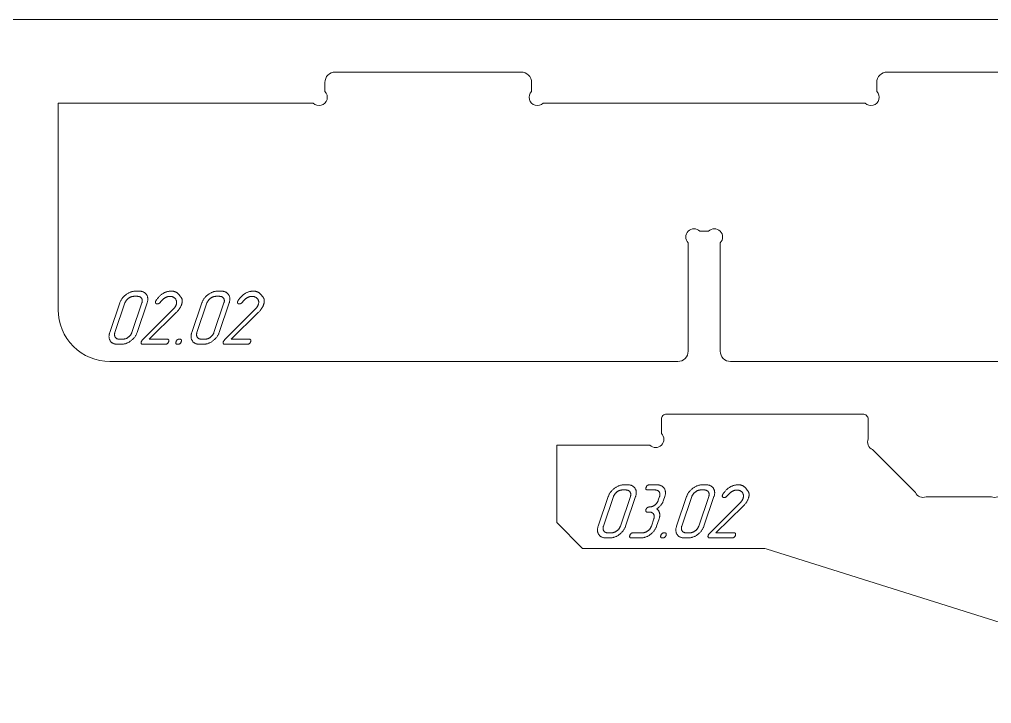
# Model space of a CAD drawing. Header units: millimetres. Extents: x 10 to 1464, y -737 to -10.
# Drawn here: x 384.6 to 572.7, y -736.9 to -604.6 of the extents above; entities that cross this region are included whole.
import ezdxf

# ---------------------------------------------------------------- set-up
doc = ezdxf.new("R2010")
doc.units = ezdxf.units.MM
doc.layers.add('Cut', color=7, linetype='Continuous', lineweight=0)
doc.layers.add('Mark', color=7, linetype='Continuous', lineweight=0)

msp = doc.modelspace()

# ---------------------------------------------------------------- linework, layer by layer
at = {"layer": 'Cut'}
for points in [[(757.535053, -604.573384), (20.177655, -604.573384, -0.4142135624)], [(632.057622, -670.750965), (522.157842, -670.750965, -0.4142135624), (520.157846, -668.750969), (520.157846, -647.796079, 1), (517.912782, -645.551015), (516.202922, -645.551015, 1), (513.957858, -647.796079), (513.957858, -668.750969, -0.4142135624), (511.957862, -670.750965), (402.058082, -670.750965, -0.4142135624), (392.058102, -660.750985), (392.058102, -620.751065), (441.412935, -620.751065, 1), (443.657999, -618.506001), (443.657999, -616.751073, -0.4142135624), (445.657995, -614.751077), (481.657923, -614.751077, -0.4142135624), (483.657919, -616.751073), (483.657919, -618.506001, 1), (485.902983, -620.751065), (548.212721, -620.751065, 1), (550.457785, -618.506001), (550.457785, -616.751073, -0.4142135624), (552.457781, -614.751077), (588.457709, -614.751077, -0.4142135624)], [(624.10155, -736.928592), (529.245451, -707.073418, 0.1536553488), (528.303301, -706.928652), (493.535568, -706.928652), (488.535578, -701.928662), (488.535578, -686.928692), (506.540474, -686.928692, 1), (508.785538, -684.683628), (508.785538, -681.928702, -0.4142135624), (509.785536, -680.928704), (547.78546, -680.928704, -0.4142135624), (548.785458, -681.928702), (548.785458, -685.713672, 0.4142135624), (549.644607, -687.787841), (557.926289, -696.069523, 0.4142135624), (560.000458, -696.928672), (572.636631, -696.928672, 0.4142135624), (574.7108, -696.069523)]]:
    msp.add_lwpolyline(points, format="xyb", dxfattribs=at)
at = {"layer": 'Mark'}
for points in [[(403.526328, -667.428758), (404.240613, -667.428758), (404.360118, -667.426152), (404.479154, -667.418333), (404.597721, -667.405301), (404.715818, -667.387056), (404.833445, -667.363598), (404.950603, -667.334927), (405.067291, -667.301044), (405.18351, -667.261948), (405.299259, -667.217639), (405.414539, -667.168117), (405.529349, -667.113382), (405.64369, -667.053435), (405.757561, -666.988274), (405.870962, -666.917901), (405.983894, -666.842315), (406.096357, -666.761516), (406.20634, -666.677002), (406.311834, -666.590269), (406.412839, -666.501317), (406.509355, -666.410146), (406.601381, -666.316757), (406.688919, -666.22115), (406.771967, -666.123323), (406.850527, -666.023278), (406.924597, -665.921015), (406.994178, -665.816533), (407.05927, -665.709832), (407.119873, -665.600913), (407.175986, -665.489775), (407.227611, -665.376418), (407.274746, -665.260843), (407.317392, -665.143049), (409.259353, -659.428774), (409.296672, -659.311246), (409.327995, -659.195911), (409.353321, -659.082768), (409.372651, -658.971817), (409.385984, -658.863059), (409.39332, -658.756494), (409.394659, -658.65212), (409.390002, -658.54994), (409.379348, -658.449951), (409.362698, -658.352156), (409.34005, -658.256552), (409.311407, -658.163141), (409.276766, -658.071923), (409.236129, -657.982897), (409.189495, -657.896064), (409.136864, -657.811423), (409.07924, -657.730489), (409.017627, -657.654776), (408.952024, -657.584285), (408.882432, -657.519016), (408.80885, -657.458968), (408.731279, -657.404142), (408.649718, -657.354537), (408.564167, -657.310154), (408.474627, -657.270993), (408.381098, -657.237053), (408.283579, -657.208334), (408.18207, -657.184837), (408.076572, -657.166562), (407.967085, -657.153508), (407.853608, -657.145675), (407.736142, -657.143065), (407.021857, -657.143065), (406.903799, -657.145681), (406.78612, -657.153531), (406.668819, -657.166615), (406.551898, -657.184931), (406.435355, -657.208481), (406.319191, -657.237264), (406.203406, -657.271281), (406.088, -657.310531), (405.972973, -657.355014), (405.858325, -657.404731), (405.744055, -657.45968), (405.630164, -657.519864), (405.516652, -657.58528), (405.403519, -657.65593), (405.290765, -657.731813), (405.17839, -657.812929), (405.068454, -657.897741), (404.963017, -657.98471), (404.86208, -658.073836), (404.765643, -658.165119), (404.673705, -658.258559), (404.586267, -658.354157), (404.503329, -658.451911), (404.42489, -658.551823), (404.35095, -658.653892), (404.281511, -658.758118), (404.21657, -658.864501), (404.15613, -658.973041), (404.100189, -659.083739), (404.048747, -659.196594), (404.001806, -659.311605), (403.959363, -659.428774), (402.017403, -665.143049), (401.98011, -665.260484), (401.948783, -665.375735), (401.923422, -665.488803), (401.904028, -665.599688), (401.890599, -665.70839), (401.883137, -665.814908), (401.881641, -665.919243), (401.886111, -666.021395), (401.896548, -666.121364), (401.91295, -666.219149), (401.935319, -666.31475), (401.963654, -666.408169), (401.997955, -666.499404), (402.038222, -666.588456), (402.084455, -666.675324), (402.136655, -666.76001), (402.193817, -666.840991), (402.254938, -666.916748), (402.320018, -666.98728), (402.389057, -667.052587), (402.462056, -667.11267), (402.539013, -667.167528), (402.619929, -667.217162), (402.704804, -667.261571), (402.793638, -667.300756), (402.886431, -667.334716), (402.983183, -667.363451), (403.083894, -667.386962), (403.188564, -667.405248), (403.297193, -667.418309), (403.409781, -667.426146)], [(403.866172, -666.42876), (404.580456, -666.42876), (404.646974, -666.427289), (404.713297, -666.422874), (404.779425, -666.415516), (404.845358, -666.405215), (404.911097, -666.39197), (404.97664, -666.375783), (405.041989, -666.356652), (405.107143, -666.334578), (405.172102, -666.309561), (405.236866, -666.281601), (405.301435, -666.250697), (405.365809, -666.21685), (405.429989, -666.18006), (405.493973, -666.140327), (405.557763, -666.097651), (405.621358, -666.052031), (405.683578, -666.004333), (405.743242, -665.955419), (405.800352, -665.90529), (405.854906, -665.853946), (405.906905, -665.801388), (405.956349, -665.747614), (406.003237, -665.692625), (406.047571, -665.636421), (406.089349, -665.579002), (406.128572, -665.520368), (406.16524, -665.460519), (406.199353, -665.399455), (406.23091, -665.337176), (406.259912, -665.273682), (406.28636, -665.208973), (406.310252, -665.143049), (408.252212, -659.428774), (408.273038, -659.363116), (408.290483, -659.298647), (408.304546, -659.235366), (408.315228, -659.173275), (408.322529, -659.112372), (408.326448, -659.052658), (408.326986, -658.994133), (408.324143, -658.936797), (408.317918, -658.88065), (408.308312, -658.825692), (408.295324, -658.771922), (408.278956, -658.719342), (408.259206, -658.66795), (408.236074, -658.617747), (408.209561, -658.568733), (408.179667, -658.520908), (408.146997, -658.475153), (408.112154, -658.43235), (408.075139, -658.3925), (408.035953, -658.355601), (407.994594, -658.321654), (407.951063, -658.290658), (407.905361, -658.262615), (407.857486, -658.237524), (407.80744, -658.215385), (407.755221, -658.196197), (407.700831, -658.179962), (407.644268, -658.166678), (407.585534, -658.156346), (407.524627, -658.148966), (407.461549, -658.144539), (407.396298, -658.143063), (406.682014, -658.143063), (406.61701, -658.144543), (406.552104, -658.148986), (406.487295, -658.156389), (406.422584, -658.166755), (406.35797, -658.180082), (406.293455, -658.19637), (406.229037, -658.21562), (406.164716, -658.237831), (406.100493, -658.263004), (406.036368, -658.291138), (405.972341, -658.322234), (405.908411, -658.356291), (405.844579, -658.39331), (405.780844, -658.43329), (405.717207, -658.476232), (405.653668, -658.522136), (405.591462, -658.5701), (405.531823, -658.619224), (405.474752, -658.669509), (405.420249, -658.720953), (405.368314, -658.773558), (405.318947, -658.827322), (405.272147, -658.882247), (405.227915, -658.938332), (405.186252, -658.995577), (405.147156, -659.053982), (405.110628, -659.113547), (405.076667, -659.174273), (405.045275, -659.236158), (405.01645, -659.299203), (404.990193, -659.363409), (404.966504, -659.428774), (403.024544, -665.143049), (403.003719, -665.20868), (402.98625, -665.273126), (402.972136, -665.336385), (402.961378, -665.398458), (402.953975, -665.459344), (402.949928, -665.519045), (402.949237, -665.577559), (402.951902, -665.634887), (402.957922, -665.691028), (402.967297, -665.745983), (402.980029, -665.799752), (402.996115, -665.852335), (403.015558, -665.903732), (403.038356, -665.953942), (403.06451, -666.002966), (403.094019, -666.050804), (403.126273, -666.096572), (403.160661, -666.139387), (403.197184, -666.17925), (403.23584, -666.21616), (403.27663, -666.250117), (403.319555, -666.281121), (403.364613, -666.309172), (403.411806, -666.334271), (403.461132, -666.356417), (403.512593, -666.37561), (403.566188, -666.391851), (403.621916, -666.405138), (403.679779, -666.415473), (403.739776, -666.422855), (403.801907, -666.427284)], [(408.365716, -666.590925), (408.32479, -666.634272), (408.287724, -666.676535), (408.254519, -666.717712), (408.225175, -666.757806), (408.199692, -666.796814), (408.17807, -666.834738), (408.160309, -666.871577), (408.146409, -666.907331), (408.126872, -666.970472), (408.112571, -667.02954), (408.103504, -667.084535), (408.099673, -667.135455), (408.101077, -667.182302), (408.107716, -667.225076), (408.11959, -667.263775), (408.136699, -667.298401), (408.159043, -667.328954), (408.186622, -667.355433), (408.219436, -667.377838), (408.257485, -667.396169), (408.30077, -667.410427), (408.349289, -667.420611), (408.403043, -667.426722), (408.462033, -667.428758), (412.733453, -667.428758), (412.795529, -667.426805), (412.85497, -667.420946), (412.911778, -667.41118), (412.965951, -667.397508), (413.01749, -667.37993), (413.066396, -667.358446), (413.112667, -667.333055), (413.156304, -667.303759), (413.197307, -667.270556), (413.235675, -667.233446), (413.27141, -667.192431), (413.304511, -667.147509), (413.334977, -667.098681), (413.36281, -667.045947), (413.388008, -666.989306), (413.410572, -666.928759), (413.429161, -666.868213), (413.44246, -666.811572), (413.450471, -666.758838), (413.453192, -666.71001), (413.450624, -666.665088), (413.442767, -666.624072), (413.429621, -666.586963), (413.411186, -666.55376), (413.387461, -666.524463), (413.358448, -666.499073), (413.324145, -666.477588), (413.284554, -666.46001), (413.239673, -666.446338), (413.189503, -666.436573), (413.134044, -666.430713), (413.073296, -666.42876), (409.623303, -666.42876), (414.89952, -661.273414), (414.992913, -661.178314), (415.082411, -661.083082), (415.168014, -660.987717), (415.249722, -660.89222), (415.327535, -660.79659), (415.401453, -660.700828), (415.471476, -660.604933), (415.537605, -660.508906), (415.599838, -660.412746), (415.658177, -660.316454), (415.71262, -660.220029), (415.763169, -660.123472), (415.809823, -660.026782), (415.852582, -659.929959), (415.891446, -659.833004), (415.926415, -659.735917), (415.948276, -659.669172), (415.968129, -659.603492), (415.985973, -659.538879), (416.001809, -659.475332), (416.015636, -659.412851), (416.027455, -659.351435), (416.037265, -659.291086), (416.045067, -659.231802), (416.05086, -659.173585), (416.054645, -659.116433), (416.056421, -659.060347), (416.056189, -659.005327), (416.053949, -658.951373), (416.0497, -658.898485), (416.043442, -658.846663), (416.035176, -658.795907), (416.024901, -658.746217), (416.012618, -658.697593), (415.998327, -658.650035), (415.982027, -658.603542), (415.963718, -658.558116), (415.943401, -658.513755), (415.921075, -658.470461), (415.896741, -658.428232), (415.870399, -658.38707), (415.842048, -658.346973), (415.811689, -658.307942), (415.779321, -658.269977), (415.744944, -658.233078), (415.708559, -658.197245), (415.670166, -658.162478), (415.629764, -658.128777), (415.588913, -658.060194), (415.546779, -657.994065), (415.503363, -657.930391), (415.458664, -657.869171), (415.412682, -657.810405), (415.365418, -657.754093), (415.316872, -657.700236), (415.267042, -657.648832), (415.215931, -657.599883), (415.163536, -657.553389), (415.109859, -657.509348), (415.0549, -657.467762), (414.998657, -657.42863), (414.941133, -657.391953), (414.882325, -657.35773), (414.822235, -657.325961), (414.760863, -657.296646), (414.698208, -657.269785), (414.63427, -657.245379), (414.56905, -657.223427), (414.502547, -657.203929), (414.434761, -657.186886), (414.365693, -657.172296), (414.295343, -657.160161), (414.22371, -657.150481), (414.150794, -657.143254), (414.076596, -657.138482), (414.001115, -657.136164), (413.982044, -657.135968), (413.972479, -657.135928), (413.967688, -657.135922), (413.960425, -657.135929), (413.900019, -657.136592), (413.780147, -657.141174), (413.661528, -657.150097), (413.544162, -657.163361), (413.428049, -657.180967), (413.31319, -657.202913), (413.199583, -657.2292), (413.087229, -657.259829), (412.976129, -657.294798), (412.866281, -657.334109), (412.757687, -657.37776), (412.650346, -657.425753), (412.544257, -657.478086), (412.439422, -657.534761), (412.33584, -657.595776), (412.233511, -657.661133), (412.132435, -657.730831), (412.032612, -657.804869), (411.934042, -657.883249), (411.836725, -657.96597), (411.740662, -658.053032), (411.645851, -658.144435), (411.552293, -658.240178), (411.459989, -658.340263), (411.368937, -658.444689), (411.279139, -658.553456), (411.190593, -658.666564), (411.103301, -658.784013), (411.060125, -658.844366), (411.038654, -658.874949), (411.027948, -658.890342), (411.026656, -658.892211), (411.026469, -658.892489), (411.026095, -658.893044), (411.020191, -658.901878), (411.00879, -658.919268), (410.987621, -658.952931), (410.968627, -658.985107), (410.95181, -659.015796), (410.937169, -659.044996), (410.924705, -659.07271), (410.914416, -659.098935), (410.912184, -659.105259), (410.911647, -659.106826), (410.910981, -659.108789), (410.90953, -659.113105), (410.903992, -659.130178), (410.894179, -659.163411), (410.886052, -659.195425), (410.87961, -659.226221), (410.874854, -659.255799), (410.871783, -659.284158), (410.870397, -659.311299), (410.870696, -659.337222), (410.872681, -659.361927), (410.876352, -659.385413), (410.881708, -659.407681), (410.888749, -659.42873), (410.897475, -659.448561), (410.907887, -659.467174), (410.919984, -659.484569), (410.933767, -659.500745), (410.949235, -659.515704), (410.966388, -659.529443), (410.985227, -659.541965), (411.005751, -659.553268), (411.027961, -659.563353), (411.051855, -659.572219), (411.077436, -659.579867), (411.104701, -659.586297), (411.133652, -659.591509), (411.164289, -659.595502), (411.19661, -659.598277), (411.230618, -659.599834), (411.248253, -659.600156), (411.257229, -659.600202), (411.263235, -659.600183), (411.307846, -659.598239), (411.351723, -659.593115), (411.394866, -659.584811), (411.437276, -659.573326), (411.478952, -659.558661), (411.519894, -659.540816), (411.560101, -659.51979), (411.599576, -659.495584), (411.638316, -659.468197), (411.676322, -659.43763), (411.713595, -659.403882), (411.750134, -659.366954), (411.785939, -659.326846), (411.82101, -659.283558), (411.823177, -659.280746), (411.82426, -659.279336), (411.826557, -659.276349), (411.841834, -659.256621), (411.872436, -659.217689), (411.93383, -659.141916), (411.99548, -659.068932), (412.057386, -658.998738), (412.119547, -658.931332), (412.181963, -658.866716), (412.244635, -658.804889), (412.307563, -658.745852), (412.370746, -658.689603), (412.434184, -658.636144), (412.497878, -658.585473), (412.561827, -658.537592), (412.626032, -658.492501), (412.690492, -658.450198), (412.755208, -658.410684), (412.820179, -658.37396), (412.885406, -658.340025), (412.950888, -658.308879), (413.016625, -658.280522), (413.082618, -658.254955), (413.148867, -658.232177), (413.215371, -658.212187), (413.28213, -658.194987), (413.349145, -658.180577), (413.416415, -658.168955), (413.483941, -658.160123), (413.551723, -658.154079), (413.619759, -658.150825), (413.653874, -658.150244), (413.662412, -658.150208), (413.669245, -658.15021), (413.681172, -658.15027), (413.728416, -658.151231), (413.820685, -658.156612), (413.909995, -658.166606), (413.996344, -658.181214), (414.079734, -658.200434), (414.160165, -658.224266), (414.237635, -658.252712), (414.312146, -658.28577), (414.383698, -658.323441), (414.45229, -658.365725), (414.517922, -658.412621), (414.580594, -658.464131), (414.640307, -658.520253), (414.69706, -658.580988), (414.750972, -658.646826), (414.799834, -658.715865), (414.842633, -658.786715), (414.879371, -658.859374), (414.910047, -658.933843), (414.934661, -659.010122), (414.953214, -659.08821), (414.965705, -659.168109), (414.972134, -659.249817), (414.972502, -659.333335), (414.966808, -659.418663), (414.955052, -659.5058), (414.937234, -659.594748), (414.913355, -659.685505), (414.899142, -659.731562), (414.891468, -659.754761), (414.885449, -659.772246), (414.860361, -659.839322), (414.832092, -659.906439), (414.800639, -659.973595), (414.766004, -660.04079), (414.728186, -660.108026), (414.687186, -660.175301), (414.643003, -660.242616), (414.595638, -660.309971), (414.54509, -660.377365), (414.491359, -660.444799), (414.434446, -660.512273), (414.37435, -660.579786), (414.311072, -660.64734), (414.244611, -660.714933)], [(423.614681, -657.143065), (422.900397, -657.143065), (422.782339, -657.145681), (422.66466, -657.153531), (422.547359, -657.166615), (422.430438, -657.184931), (422.313895, -657.208481), (422.197731, -657.237264), (422.081946, -657.271281), (421.96654, -657.310531), (421.851513, -657.355014), (421.736864, -657.404731), (421.622595, -657.45968), (421.508704, -657.519864), (421.395192, -657.58528), (421.282059, -657.65593), (421.169305, -657.731813), (421.05693, -657.812929), (420.946994, -657.897741), (420.841557, -657.98471), (420.74062, -658.073836), (420.644183, -658.165119), (420.552245, -658.258559), (420.464807, -658.354157), (420.381868, -658.451911), (420.303429, -658.551823), (420.22949, -658.653892), (420.16005, -658.758118), (420.09511, -658.864501), (420.03467, -658.973041), (419.978728, -659.083739), (419.927287, -659.196594), (419.880345, -659.311605), (419.837903, -659.428774), (417.895943, -665.143049), (417.85865, -665.260484), (417.827323, -665.375735), (417.801962, -665.488803), (417.782567, -665.599688), (417.769139, -665.70839), (417.761677, -665.814908), (417.760181, -665.919243), (417.764651, -666.021395), (417.775087, -666.121364), (417.79149, -666.219149), (417.813859, -666.31475), (417.842193, -666.408169), (417.876494, -666.499404), (417.916762, -666.588456), (417.962995, -666.675324), (418.015195, -666.76001), (418.072357, -666.840991), (418.133478, -666.916748), (418.198558, -666.98728), (418.267597, -667.052587), (418.340595, -667.11267), (418.417552, -667.167528), (418.498468, -667.217162), (418.583344, -667.261571), (418.672178, -667.300756), (418.764971, -667.334716), (418.861723, -667.363451), (418.962434, -667.386962), (419.067104, -667.405248), (419.175733, -667.418309), (419.288321, -667.426146), (419.404868, -667.428758), (420.119152, -667.428758), (420.238658, -667.426152), (420.357694, -667.418333), (420.47626, -667.405301), (420.594357, -667.387056), (420.711985, -667.363598), (420.829142, -667.334927), (420.945831, -667.301044), (421.06205, -667.261948), (421.177799, -667.217639), (421.293079, -667.168117), (421.407889, -667.113382), (421.522229, -667.053435), (421.6361, -666.988274), (421.749502, -666.917901), (421.862434, -666.842315), (421.974897, -666.761516), (422.08488, -666.677002), (422.190374, -666.590269), (422.291379, -666.501317), (422.387894, -666.410146), (422.479921, -666.316757), (422.567459, -666.22115), (422.650507, -666.123323), (422.729066, -666.023278), (422.803136, -665.921015), (422.872718, -665.816533), (422.937809, -665.709832), (422.998412, -665.600913), (423.054526, -665.489775), (423.10615, -665.376418), (423.153286, -665.260843), (423.195932, -665.143049), (425.137892, -659.428774), (425.175212, -659.311246), (425.206535, -659.195911), (425.231861, -659.082768), (425.251191, -658.971817), (425.264523, -658.863059), (425.27186, -658.756494), (425.273199, -658.65212), (425.268542, -658.54994), (425.257888, -658.449951), (425.241237, -658.352156), (425.21859, -658.256552), (425.189946, -658.163141), (425.155306, -658.071923), (425.114668, -657.982897), (425.068034, -657.896064), (425.015404, -657.811423), (424.95778, -657.730489), (424.896167, -657.654776), (424.830564, -657.584285), (424.760971, -657.519016), (424.68739, -657.458968), (424.609818, -657.404142), (424.528257, -657.354537), (424.442707, -657.310154), (424.353167, -657.270993), (424.259638, -657.237053), (424.162119, -657.208334), (424.06061, -657.184837), (423.955112, -657.166562), (423.845625, -657.153508), (423.732148, -657.145675)], [(423.274838, -658.143063), (422.560554, -658.143063), (422.49555, -658.144543), (422.430643, -658.148986), (422.365835, -658.156389), (422.301124, -658.166755), (422.23651, -658.180082), (422.171994, -658.19637), (422.107576, -658.21562), (422.043256, -658.237831), (421.979033, -658.263004), (421.914908, -658.291138), (421.85088, -658.322234), (421.78695, -658.356291), (421.723118, -658.39331), (421.659384, -658.43329), (421.595747, -658.476232), (421.532208, -658.522136), (421.470001, -658.5701), (421.410363, -658.619224), (421.353292, -658.669509), (421.298789, -658.720953), (421.246854, -658.773558), (421.197486, -658.827322), (421.150687, -658.882247), (421.106455, -658.938332), (421.064791, -658.995577), (421.025695, -659.053982), (420.989167, -659.113547), (420.955207, -659.174273), (420.923814, -659.236158), (420.89499, -659.299203), (420.868733, -659.363409), (420.845044, -659.428774), (418.903083, -665.143049), (418.882259, -665.20868), (418.864789, -665.273126), (418.850676, -665.336385), (418.839917, -665.398458), (418.832515, -665.459344), (418.828468, -665.519045), (418.827777, -665.577559), (418.830441, -665.634887), (418.836461, -665.691028), (418.845837, -665.745983), (418.858568, -665.799752), (418.874655, -665.852335), (418.894098, -665.903732), (418.916896, -665.953942), (418.943049, -666.002966), (418.972559, -666.050804), (419.004813, -666.096572), (419.039201, -666.139387), (419.075723, -666.17925), (419.11438, -666.21616), (419.15517, -666.250117), (419.198094, -666.281121), (419.243153, -666.309172), (419.290345, -666.334271), (419.339672, -666.356417), (419.391133, -666.37561), (419.444727, -666.391851), (419.500456, -666.405138), (419.558319, -666.415473), (419.618315, -666.422855), (419.680446, -666.427284), (419.744711, -666.42876), (420.458996, -666.42876), (420.525513, -666.427289), (420.591836, -666.422874), (420.657965, -666.415516), (420.723898, -666.405215), (420.789636, -666.39197), (420.85518, -666.375783), (420.920529, -666.356652), (420.985682, -666.334578), (421.050641, -666.309561), (421.115405, -666.281601), (421.179975, -666.250697), (421.244349, -666.21685), (421.308528, -666.18006), (421.372513, -666.140327), (421.436303, -666.097651), (421.499897, -666.052031), (421.562117, -666.004333), (421.621782, -665.955419), (421.678891, -665.90529), (421.733445, -665.853946), (421.785444, -665.801388), (421.834888, -665.747614), (421.881777, -665.692625), (421.92611, -665.636421), (421.967889, -665.579002), (422.007112, -665.520368), (422.04378, -665.460519), (422.077892, -665.399455), (422.10945, -665.337176), (422.138452, -665.273682), (422.164899, -665.208973), (422.188791, -665.143049), (424.130752, -659.428774), (424.151578, -659.363116), (424.169022, -659.298647), (424.183086, -659.235366), (424.193768, -659.173275), (424.201068, -659.112372), (424.204988, -659.052658), (424.205526, -658.994133), (424.202682, -658.936797), (424.196458, -658.88065), (424.186851, -658.825692), (424.173864, -658.771922), (424.157495, -658.719342), (424.137745, -658.66795), (424.114614, -658.617747), (424.088101, -658.568733), (424.058207, -658.520908), (424.025536, -658.475153), (423.990694, -658.43235), (423.953679, -658.3925), (423.914492, -658.355601), (423.873134, -658.321654), (423.829603, -658.290658), (423.7839, -658.262615), (423.736026, -658.237524), (423.685979, -658.215385), (423.633761, -658.196197), (423.57937, -658.179962), (423.522808, -658.166678), (423.464073, -658.156346), (423.403167, -658.148966), (423.340088, -658.144539)], [(424.244256, -666.590925), (424.203329, -666.634272), (424.166263, -666.676535), (424.133059, -666.717712), (424.103715, -666.757806), (424.078232, -666.796814), (424.05661, -666.834738), (424.038849, -666.871577), (424.024948, -666.907331), (424.005412, -666.970472), (423.99111, -667.02954), (423.982044, -667.084535), (423.978213, -667.135455), (423.979617, -667.182302), (423.986255, -667.225076), (423.998129, -667.263775), (424.015238, -667.298401), (424.037582, -667.328954), (424.065162, -667.355433), (424.097976, -667.377838), (424.136025, -667.396169), (424.179309, -667.410427), (424.227829, -667.420611), (424.281583, -667.426722), (424.340573, -667.428758), (428.611993, -667.428758), (428.674068, -667.426805), (428.73351, -667.420946), (428.790317, -667.41118), (428.844491, -667.397508), (428.89603, -667.37993), (428.944935, -667.358446), (428.991206, -667.333055), (429.034843, -667.303759), (429.075846, -667.270556), (429.114215, -667.233446), (429.14995, -667.192431), (429.18305, -667.147509), (429.213517, -667.098681), (429.241349, -667.045947), (429.266548, -666.989306), (429.289112, -666.928759), (429.3077, -666.868213), (429.321, -666.811572), (429.32901, -666.758838), (429.331732, -666.71001), (429.329164, -666.665088), (429.321307, -666.624072), (429.308161, -666.586963), (429.289725, -666.55376), (429.266001, -666.524463), (429.236988, -666.499073), (429.202685, -666.477588), (429.163093, -666.46001), (429.118213, -666.446338), (429.068043, -666.436573), (429.012584, -666.430713), (428.951836, -666.42876), (425.501843, -666.42876), (430.77806, -661.273414), (430.871452, -661.178314), (430.96095, -661.083082), (431.046553, -660.987717), (431.128261, -660.89222), (431.206074, -660.79659), (431.279993, -660.700828), (431.350016, -660.604933), (431.416144, -660.508906), (431.478378, -660.412746), (431.536716, -660.316454), (431.59116, -660.220029), (431.641709, -660.123472), (431.688363, -660.026782), (431.731122, -659.929959), (431.769986, -659.833004), (431.804955, -659.735917), (431.826816, -659.669172), (431.846669, -659.603492), (431.864513, -659.538879), (431.880349, -659.475332), (431.894176, -659.412851), (431.905995, -659.351435), (431.915805, -659.291086), (431.923607, -659.231802), (431.9294, -659.173585), (431.933185, -659.116433), (431.934961, -659.060347), (431.934729, -659.005327), (431.932488, -658.951373), (431.928239, -658.898485), (431.921982, -658.846663), (431.913715, -658.795907), (431.903441, -658.746217), (431.891158, -658.697593), (431.876866, -658.650035), (431.860566, -658.603542), (431.842258, -658.558116), (431.821941, -658.513755), (431.799615, -658.470461), (431.775281, -658.428232), (431.748939, -658.38707), (431.720588, -658.346973), (431.690228, -658.307942), (431.65786, -658.269977), (431.623484, -658.233078), (431.587099, -658.197245), (431.548706, -658.162478), (431.508304, -658.128777), (431.467453, -658.060194), (431.425319, -657.994065), (431.381903, -657.930391), (431.337204, -657.869171), (431.291222, -657.810405), (431.243958, -657.754093), (431.195411, -657.700236), (431.145582, -657.648832), (431.09447, -657.599883), (431.042076, -657.553389), (430.988399, -657.509348), (430.933439, -657.467762), (430.877197, -657.42863), (430.819672, -657.391953), (430.760865, -657.35773), (430.700775, -657.325961), (430.639402, -657.296646), (430.576747, -657.269785), (430.51281, -657.245379), (430.447589, -657.223427), (430.381087, -657.203929), (430.313301, -657.186886), (430.244233, -657.172296), (430.173883, -657.160161), (430.102249, -657.150481), (430.029334, -657.143254), (429.955135, -657.138482), (429.879654, -657.136164), (429.860584, -657.135968), (429.851018, -657.135928), (429.846228, -657.135922), (429.838964, -657.135929), (429.778559, -657.136592), (429.658687, -657.141174), (429.540068, -657.150097), (429.422702, -657.163361), (429.306589, -657.180967), (429.191729, -657.202913), (429.078123, -657.2292), (428.965769, -657.259829), (428.854669, -657.294798), (428.744821, -657.334109), (428.636227, -657.37776), (428.528885, -657.425753), (428.422797, -657.478086), (428.317962, -657.534761), (428.21438, -657.595776), (428.112051, -657.661133), (428.010975, -657.730831), (427.911152, -657.804869), (427.812582, -657.883249), (427.715265, -657.96597), (427.619201, -658.053032), (427.524391, -658.144435), (427.430833, -658.240178), (427.338528, -658.340263), (427.247477, -658.444689), (427.157678, -658.553456), (427.069133, -658.666564), (426.981841, -658.784013), (426.938665, -658.844366), (426.917194, -658.874949), (426.906488, -658.890342), (426.905196, -658.892211), (426.905009, -658.892489), (426.904635, -658.893044), (426.898731, -658.901878), (426.88733, -658.919268), (426.86616, -658.952931), (426.847167, -658.985107), (426.83035, -659.015796), (426.815709, -659.044996), (426.803244, -659.07271), (426.792956, -659.098935), (426.790723, -659.105259), (426.790187, -659.106826), (426.78952, -659.108789), (426.78807, -659.113105), (426.782532, -659.130178), (426.772719, -659.163411), (426.764592, -659.195425), (426.75815, -659.226221), (426.753393, -659.255799), (426.750322, -659.284158), (426.748936, -659.311299), (426.749236, -659.337222), (426.751221, -659.361927), (426.754891, -659.385413), (426.760247, -659.407681), (426.767288, -659.42873), (426.776015, -659.448561), (426.786427, -659.467174), (426.798524, -659.484569), (426.812307, -659.500745), (426.827775, -659.515704), (426.844928, -659.529443), (426.863767, -659.541965), (426.884291, -659.553268), (426.9065, -659.563353), (426.930395, -659.572219), (426.955975, -659.579867), (426.983241, -659.586297), (427.012192, -659.591509), (427.042828, -659.595502), (427.07515, -659.598277), (427.109157, -659.599834), (427.126793, -659.600156), (427.135769, -659.600202), (427.141774, -659.600183), (427.186386, -659.598239), (427.230263, -659.593115), (427.273406, -659.584811), (427.315816, -659.573326), (427.357491, -659.558661), (427.398433, -659.540816), (427.438641, -659.51979), (427.478115, -659.495584), (427.516856, -659.468197), (427.554862, -659.43763), (427.592135, -659.403882), (427.628673, -659.366954), (427.664478, -659.326846), (427.699549, -659.283558), (427.701717, -659.280746), (427.702799, -659.279336), (427.705097, -659.276349), (427.720374, -659.256621), (427.750975, -659.217689), (427.81237, -659.141916), (427.87402, -659.068932), (427.935926, -658.998738), (427.998087, -658.931332), (428.060503, -658.866716), (428.123175, -658.804889), (428.186102, -658.745852), (428.249285, -658.689603), (428.312724, -658.636144), (428.376417, -658.585473), (428.440367, -658.537592), (428.504572, -658.492501), (428.569032, -658.450198), (428.633747, -658.410684), (428.698719, -658.37396), (428.763945, -658.340025), (428.829427, -658.308879), (428.895165, -658.280522), (428.961158, -658.254955), (429.027406, -658.232177), (429.09391, -658.212187), (429.16067, -658.194987), (429.227685, -658.180577), (429.294955, -658.168955), (429.362481, -658.160123), (429.430262, -658.154079), (429.498299, -658.150825), (429.532413, -658.150244), (429.540952, -658.150208), (429.547785, -658.15021), (429.559711, -658.15027), (429.606956, -658.151231), (429.699225, -658.156612), (429.788534, -658.166606), (429.874884, -658.181214), (429.958274, -658.200434), (430.038704, -658.224266), (430.116175, -658.252712), (430.190686, -658.28577), (430.262238, -658.323441), (430.330829, -658.365725), (430.396461, -658.412621), (430.459134, -658.464131), (430.518847, -658.520253), (430.5756, -658.580988), (430.629512, -658.646826), (430.678373, -658.715865), (430.721173, -658.786715), (430.75791, -658.859374), (430.788587, -658.933843), (430.813201, -659.010122), (430.831754, -659.08821), (430.844245, -659.168109), (430.850674, -659.249817), (430.851041, -659.333335), (430.845347, -659.418663), (430.833591, -659.5058), (430.815774, -659.594748), (430.791895, -659.685505), (430.777682, -659.731562), (430.770007, -659.754761), (430.763988, -659.772246), (430.738901, -659.839322), (430.710631, -659.906439), (430.679179, -659.973595), (430.644544, -660.04079), (430.606726, -660.108026), (430.565726, -660.175301), (430.521543, -660.242616), (430.474177, -660.309971), (430.423629, -660.377365), (430.369899, -660.444799), (430.312986, -660.512273), (430.25289, -660.579786), (430.189611, -660.64734), (430.12315, -660.714933)], [(415.523291, -666.42876), (415.462081, -666.430713), (415.40345, -666.436573), (415.347398, -666.446338), (415.293925, -666.46001), (415.243031, -666.477588), (415.194717, -666.499073), (415.148982, -666.524463), (415.105825, -666.55376), (415.065248, -666.586963), (415.027251, -666.624072), (414.991832, -666.665088), (414.958993, -666.71001), (414.928732, -666.758838), (414.901051, -666.811572), (414.875949, -666.868213), (414.853426, -666.928759), (414.834796, -666.989306), (414.8214, -667.045947), (414.813239, -667.098681), (414.810311, -667.147509), (414.812618, -667.192431), (414.820159, -667.233446), (414.832934, -667.270556), (414.850943, -667.303759), (414.874187, -667.333055), (414.902664, -667.358446), (414.936376, -667.37993), (414.975322, -667.397508), (415.019502, -667.41118), (415.068917, -667.420946), (415.123565, -667.426805), (415.183448, -667.428758), (415.245524, -667.426805), (415.304965, -667.420946), (415.361773, -667.41118), (415.415946, -667.397508), (415.467485, -667.37993), (415.516391, -667.358446), (415.562662, -667.333055), (415.606299, -667.303759), (415.647302, -667.270556), (415.68567, -667.233446), (415.721405, -667.192431), (415.754506, -667.147509), (415.784972, -667.098681), (415.812805, -667.045947), (415.838003, -666.989306), (415.860567, -666.928759), (415.879156, -666.868213), (415.892455, -666.811572), (415.900466, -666.758838), (415.903187, -666.71001), (415.900619, -666.665088), (415.892762, -666.624072), (415.879616, -666.586963), (415.861181, -666.55376), (415.837457, -666.524463), (415.808443, -666.499073), (415.774141, -666.477588), (415.734549, -666.46001), (415.689668, -666.446338), (415.639498, -666.436573), (415.584039, -666.430713)], [(502.263665, -694.609929), (501.549381, -694.609929), (501.431323, -694.612546), (501.313644, -694.620396), (501.196343, -694.633479), (501.079422, -694.651796), (500.962879, -694.675346), (500.846715, -694.704129), (500.73093, -694.738146), (500.615524, -694.777395), (500.500497, -694.821879), (500.385848, -694.871595), (500.271579, -694.926545), (500.157688, -694.986728), (500.044176, -695.052145), (499.931043, -695.122795), (499.818289, -695.198678), (499.705914, -695.279794), (499.595978, -695.364606), (499.490541, -695.451575), (499.389604, -695.540701), (499.293167, -695.631984), (499.201229, -695.725424), (499.113791, -695.821021), (499.030853, -695.918776), (498.952414, -696.018688), (498.878474, -696.120757), (498.809035, -696.224983), (498.744094, -696.331366), (498.683654, -696.439906), (498.627713, -696.550604), (498.576271, -696.663458), (498.52933, -696.77847), (498.486887, -696.895639), (496.544927, -702.609913), (496.507634, -702.727348), (496.476307, -702.8426), (496.450946, -702.955668), (496.431552, -703.066553), (496.418123, -703.175255), (496.410661, -703.281773), (496.409165, -703.386108), (496.413635, -703.48826), (496.424072, -703.588228), (496.440474, -703.686013), (496.462843, -703.781615), (496.491178, -703.875034), (496.525479, -703.966269), (496.565746, -704.055321), (496.611979, -704.142189), (496.664179, -704.226874), (496.721341, -704.307856), (496.782462, -704.383612), (496.847542, -704.454144), (496.916581, -704.519452), (496.98958, -704.579535), (497.066537, -704.634393), (497.147453, -704.684027), (497.232328, -704.728436), (497.321162, -704.76762), (497.413955, -704.80158), (497.510707, -704.830316), (497.611418, -704.853826), (497.716088, -704.872112), (497.824717, -704.885174), (497.937305, -704.893011), (498.053852, -704.895623), (498.768137, -704.895623), (498.887642, -704.893017), (499.006678, -704.885197), (499.125245, -704.872165), (499.243342, -704.85392), (499.360969, -704.830463), (499.478127, -704.801792), (499.594815, -704.767909), (499.711034, -704.728813), (499.826783, -704.684504), (499.942063, -704.634982), (500.056873, -704.580247), (500.171214, -704.520299), (500.285085, -704.455139), (500.398486, -704.384766), (500.511418, -704.30918), (500.623881, -704.228381), (500.733864, -704.143867), (500.839358, -704.057133), (500.940363, -703.968182), (501.036879, -703.877011), (501.128905, -703.783622), (501.216443, -703.688014), (501.299491, -703.590188), (501.378051, -703.490143), (501.452121, -703.38788), (501.521702, -703.283397), (501.586794, -703.176697), (501.647396, -703.067777), (501.70351, -702.956639), (501.755135, -702.843283), (501.80227, -702.727707), (501.844916, -702.609913), (503.786877, -696.895639), (503.824196, -696.778111), (503.855519, -696.662776), (503.880845, -696.549633), (503.900175, -696.438682), (503.913508, -696.329924), (503.920844, -696.223358), (503.922183, -696.118985), (503.917526, -696.016804), (503.906872, -695.916816), (503.890222, -695.81902), (503.867574, -695.723417), (503.838931, -695.630006), (503.80429, -695.538788), (503.763653, -695.449762), (503.717019, -695.362928), (503.664388, -695.278287), (503.606764, -695.197353), (503.545151, -695.121641), (503.479548, -695.05115), (503.409956, -694.985881), (503.336374, -694.925833), (503.258802, -694.871007), (503.177242, -694.821402), (503.091691, -694.777019), (503.002151, -694.737857), (502.908622, -694.703917), (502.811103, -694.675199), (502.709594, -694.651702), (502.604096, -694.633426), (502.494609, -694.620372), (502.381132, -694.61254)], [(501.923822, -695.609927), (501.209538, -695.609927), (501.144534, -695.611408), (501.079628, -695.61585), (501.014819, -695.623254), (500.950108, -695.633619), (500.885494, -695.646946), (500.820979, -695.663234), (500.75656, -695.682484), (500.69224, -695.704696), (500.628017, -695.729868), (500.563892, -695.758003), (500.499865, -695.789098), (500.435935, -695.823156), (500.372103, -695.860175), (500.308368, -695.900155), (500.244731, -695.943097), (500.181192, -695.989), (500.118985, -696.036964), (500.059347, -696.086089), (500.002276, -696.136373), (499.947773, -696.187818), (499.895838, -696.240422), (499.846471, -696.294187), (499.799671, -696.349112), (499.755439, -696.405197), (499.713776, -696.462442), (499.67468, -696.520847), (499.638151, -696.580412), (499.604191, -696.641137), (499.572799, -696.703023), (499.543974, -696.766068), (499.517717, -696.830273), (499.494028, -696.895639), (497.552068, -702.609913), (497.531243, -702.675545), (497.513773, -702.73999), (497.49966, -702.803249), (497.488902, -702.865322), (497.481499, -702.926209), (497.477452, -702.985909), (497.476761, -703.044423), (497.479426, -703.101751), (497.485446, -703.157893), (497.494821, -703.212848), (497.507552, -703.266617), (497.523639, -703.3192), (497.543082, -703.370596), (497.56588, -703.420807), (497.592034, -703.46983), (497.621543, -703.517668), (497.653797, -703.563436), (497.688185, -703.606252), (497.724708, -703.646114), (497.763364, -703.683024), (497.804154, -703.716981), (497.847079, -703.747986), (497.892137, -703.776037), (497.93933, -703.801136), (497.988656, -703.823282), (498.040117, -703.842475), (498.093711, -703.858715), (498.14944, -703.872003), (498.207303, -703.882337), (498.2673, -703.889719), (498.329431, -703.894149), (498.393695, -703.895625), (499.10798, -703.895625), (499.174498, -703.894153), (499.240821, -703.889739), (499.306949, -703.882381), (499.372882, -703.872079), (499.438621, -703.858835), (499.504164, -703.842647), (499.569513, -703.823517), (499.634667, -703.801443), (499.699626, -703.776426), (499.76439, -703.748465), (499.828959, -703.717562), (499.893333, -703.683715), (499.957513, -703.646925), (500.021497, -703.607192), (500.085287, -703.564515), (500.148882, -703.518896), (500.211101, -703.471197), (500.270766, -703.422284), (500.327875, -703.372155), (500.38243, -703.320811), (500.434429, -703.268252), (500.483873, -703.214479), (500.530761, -703.15949), (500.575095, -703.103286), (500.616873, -703.045867), (500.656096, -702.987233), (500.692764, -702.927384), (500.726877, -702.86632), (500.758434, -702.804041), (500.787436, -702.740547), (500.813883, -702.675838), (500.837775, -702.609913), (502.779736, -696.895639), (502.800562, -696.829981), (502.818007, -696.765511), (502.83207, -696.702231), (502.842752, -696.640139), (502.850053, -696.579237), (502.853972, -696.519523), (502.85451, -696.460998), (502.851666, -696.403662), (502.845442, -696.347515), (502.835836, -696.292556), (502.822848, -696.238787), (502.80648, -696.186206), (502.78673, -696.134814), (502.763598, -696.084612), (502.737085, -696.035598), (502.707191, -695.987773), (502.674521, -695.942018), (502.639678, -695.899215), (502.602663, -695.859364), (502.563477, -695.822465), (502.522118, -695.788518), (502.478587, -695.757523), (502.432885, -695.72948), (502.38501, -695.704389), (502.334964, -695.682249), (502.282745, -695.663062), (502.228354, -695.646826), (502.171792, -695.633543), (502.113058, -695.623211), (502.052151, -695.615831), (501.989073, -695.611403)], [(506.117341, -699.895633), (506.474483, -699.895633), (506.53968, -699.897108), (506.602681, -699.901534), (506.663487, -699.908911), (506.722097, -699.919238), (506.778511, -699.932516), (506.832731, -699.948744), (506.884754, -699.967923), (506.934582, -699.990052), (506.982215, -700.015133), (507.027652, -700.043163), (507.070894, -700.074145), (507.11194, -700.108077), (507.15079, -700.144959), (507.187445, -700.184793), (507.221905, -700.227576), (507.254169, -700.273311), (507.283657, -700.321117), (507.309789, -700.370116), (507.332565, -700.420308), (507.351985, -700.471692), (507.368049, -700.524269), (507.380757, -700.57804), (507.390109, -700.633003), (507.396105, -700.689158), (507.398744, -700.746507), (507.398028, -700.805048), (507.393956, -700.864782), (507.386528, -700.925709), (507.375743, -700.987829), (507.361603, -701.051141), (507.344106, -701.115647), (507.323254, -701.181345), (506.837763, -702.609913), (506.813871, -702.675877), (506.787452, -702.740623), (506.758506, -702.804149), (506.727032, -702.866456), (506.693031, -702.927544), (506.656502, -702.987413), (506.617447, -703.046064), (506.575864, -703.103495), (506.531753, -703.159707), (506.485116, -703.214701), (506.435951, -703.268475), (506.384259, -703.321031), (506.33004, -703.372367), (506.273293, -703.422485), (506.214019, -703.471384), (506.152218, -703.519063), (506.089043, -703.564663), (506.02565, -703.60732), (505.962036, -703.647035), (505.898204, -703.683809), (505.834152, -703.717641), (505.769881, -703.748531), (505.705391, -703.776479), (505.640682, -703.801485), (505.575753, -703.823549), (505.510605, -703.842671), (505.445237, -703.858851), (505.37965, -703.87209), (505.313844, -703.882387), (505.247819, -703.889741), (505.181575, -703.894154), (505.115111, -703.895625), (503.3294, -703.895625), (503.26819, -703.897578), (503.209558, -703.903438), (503.153507, -703.913203), (503.100034, -703.926875), (503.04914, -703.944453), (503.000826, -703.965937), (502.95509, -703.991328), (502.911934, -704.020625), (502.871357, -704.053828), (502.833359, -704.090937), (502.797941, -704.131953), (502.765101, -704.176874), (502.734841, -704.225702), (502.70716, -704.278437), (502.682058, -704.335077), (502.659535, -704.395624), (502.640905, -704.456171), (502.627509, -704.512811), (502.619348, -704.565546), (502.61642, -704.614374), (502.618727, -704.659295), (502.626268, -704.700311), (502.639043, -704.73742), (502.657052, -704.770623), (502.680295, -704.79992), (502.708773, -704.825311), (502.742485, -704.846795), (502.781431, -704.864373), (502.825611, -704.878045), (502.875025, -704.887811), (502.929674, -704.89367), (502.989557, -704.895623), (504.775268, -704.895623), (504.894786, -704.893016), (505.013804, -704.885196), (505.132322, -704.872161), (505.25034, -704.853913), (505.367858, -704.830452), (505.484876, -704.801776), (505.601394, -704.767887), (505.717411, -704.728785), (505.832929, -704.684468), (505.947947, -704.634938), (506.062464, -704.580194), (506.176482, -704.520237), (506.29, -704.455065), (506.403017, -704.38468), (506.515534, -704.309082), (506.627552, -704.228269), (506.737089, -704.143742), (506.842166, -704.056999), (506.942782, -703.96804), (507.038938, -703.876865), (507.130634, -703.783473), (507.21787, -703.687866), (507.300645, -703.590043), (507.378959, -703.490004), (507.452814, -703.387748), (507.522208, -703.283277), (507.587141, -703.17659), (507.647615, -703.067687), (507.703628, -702.956567), (507.75518, -702.843232), (507.802272, -702.727681), (507.844904, -702.609913), (508.330394, -701.181345), (508.35596, -701.102289), (508.378697, -701.02394), (508.398603, -700.946296), (508.41568, -700.869358), (508.429926, -700.793126), (508.441343, -700.7176), (508.44993, -700.642779), (508.455687, -700.568665), (508.458614, -700.495256), (508.458712, -700.422553), (508.455979, -700.350556), (508.450417, -700.279264), (508.442025, -700.208679), (508.430803, -700.138799), (508.416751, -700.069625), (508.39987, -700.001157), (508.380506, -699.934396), (508.35901, -699.870341), (508.335381, -699.808993), (508.309618, -699.750352), (508.281722, -699.694418), (508.251693, -699.641191), (508.219531, -699.590671), (508.185235, -699.542858), (508.148807, -699.497751), (508.110245, -699.455352), (508.06955, -699.415659), (508.026722, -699.378673), (507.981761, -699.344394), (507.934667, -699.312823), (507.885439, -699.283958), (507.834078, -699.257799), (507.954314, -699.186517), (508.069792, -699.111007), (508.180513, -699.031269), (508.286477, -698.947302), (508.387684, -698.859108), (508.484133, -698.766686), (508.575825, -698.670036), (508.66276, -698.569157), (508.744937, -698.464051), (508.822358, -698.354717), (508.895021, -698.241155), (508.962927, -698.123364), (509.026075, -698.001346), (509.084467, -697.8751), (509.138101, -697.744626), (509.186977, -697.609923), (509.429723, -696.895639), (509.467043, -696.778138), (509.498397, -696.662826), (509.523785, -696.549704), (509.543206, -696.438773), (509.55666, -696.330031), (509.564148, -696.223479), (509.565669, -696.119116), (509.561223, -696.016944), (509.550811, -695.916961), (509.534432, -695.819168), (509.512087, -695.723566), (509.483775, -695.630153), (509.449497, -695.538929), (509.409251, -695.449896), (509.36304, -695.363053), (509.310861, -695.278399), (509.253689, -695.197451), (509.192497, -695.121726), (509.127284, -695.051224), (509.058051, -694.985943), (508.984797, -694.925886), (508.907522, -694.87105), (508.826228, -694.821437), (508.740913, -694.777047), (508.651577, -694.737879), (508.558221, -694.703933), (508.460844, -694.67521), (508.359447, -694.651709), (508.25403, -694.63343), (508.144592, -694.620374), (508.031133, -694.612541), (507.913654, -694.609929), (506.485086, -694.609929), (506.423875, -694.611882), (506.365244, -694.617742), (506.309192, -694.627507), (506.255719, -694.641179), (506.204826, -694.658757), (506.156511, -694.680242), (506.110776, -694.705632), (506.06762, -694.734929), (506.027043, -694.768132), (505.989045, -694.805241), (505.953626, -694.846257), (505.920787, -694.891179), (505.890527, -694.940007), (505.862846, -694.992741), (505.837744, -695.049382), (505.815221, -695.109928), (505.796591, -695.170475), (505.783195, -695.227116), (505.775033, -695.27985), (505.772106, -695.328678), (505.774412, -695.3736), (505.781953, -695.414615), (505.794728, -695.451725), (505.812737, -695.484928), (505.835981, -695.514224), (505.864458, -695.539615), (505.89817, -695.561099), (505.937116, -695.578677), (505.981297, -695.592349), (506.030711, -695.602115), (506.08536, -695.607974), (506.145242, -695.609927), (507.573811, -695.609927), (507.639008, -695.611403), (507.702009, -695.615829), (507.762815, -695.623205), (507.821425, -695.633532), (507.87784, -695.64681), (507.932059, -695.663038), (507.984082, -695.682217), (508.033911, -695.704347), (508.081543, -695.729427), (508.12698, -695.757458), (508.170222, -695.788439), (508.211268, -695.822371), (508.250118, -695.859254), (508.286774, -695.899087), (508.321233, -695.941871), (508.353497, -695.987605), (508.382985, -696.035411), (508.409117, -696.08441), (508.431893, -696.134602), (508.451313, -696.185986), (508.467377, -696.238564), (508.480085, -696.292334), (508.489437, -696.347297), (508.495433, -696.403453), (508.498073, -696.460801), (508.497356, -696.519342), (508.493284, -696.579076), (508.485856, -696.640003), (508.475071, -696.702123), (508.460931, -696.765436), (508.443434, -696.829941), (508.422582, -696.895639), (508.179837, -697.609923), (508.155945, -697.675887), (508.129525, -697.740633), (508.100579, -697.804159), (508.069105, -697.866466), (508.035104, -697.927554), (507.998575, -697.987423), (507.95952, -698.046074), (507.917937, -698.103505), (507.873827, -698.159718), (507.827189, -698.214711), (507.778024, -698.268485), (507.726332, -698.321041), (507.672113, -698.372377), (507.615366, -698.422495), (507.556092, -698.471394), (507.494291, -698.519073), (507.431117, -698.564673), (507.367723, -698.60733), (507.30411, -698.647045), (507.240277, -698.683819), (507.176226, -698.717651), (507.111955, -698.748541), (507.047464, -698.776489), (506.982755, -698.801495), (506.917826, -698.823559), (506.852678, -698.842681), (506.78731, -698.858861), (506.721724, -698.8721), (506.655918, -698.882397), (506.589892, -698.889751), (506.523648, -698.894164), (506.457184, -698.895635), (506.395973, -698.897588), (506.337342, -698.903448), (506.28129, -698.913213), (506.227818, -698.926885), (506.176924, -698.944463), (506.128609, -698.965947), (506.082874, -698.991338), (506.039718, -699.020635), (505.999141, -699.053838), (505.961143, -699.090947), (505.925725, -699.131963), (505.892885, -699.176884), (505.862625, -699.225712), (505.834944, -699.278447), (505.809842, -699.335087), (505.787319, -699.395634), (505.768689, -699.456181), (505.755293, -699.512821), (505.747131, -699.565556), (505.744204, -699.614384), (505.74651, -699.659305), (505.754051, -699.700321), (505.766826, -699.73743), (505.784836, -699.770633), (505.808079, -699.79993), (505.836557, -699.825321), (505.870269, -699.846805), (505.909215, -699.864383), (505.953395, -699.878055), (506.002809, -699.887821), (506.057458, -699.89368)], [(517.427921, -694.609929), (516.713637, -694.609929), (516.595578, -694.612546), (516.477899, -694.620396), (516.360599, -694.633479), (516.243677, -694.651796), (516.127135, -694.675346), (516.010971, -694.704129), (515.895186, -694.738146), (515.77978, -694.777395), (515.664752, -694.821879), (515.550104, -694.871595), (515.435834, -694.926545), (515.321944, -694.986728), (515.208432, -695.052145), (515.095299, -695.122795), (514.982545, -695.198678), (514.870169, -695.279794), (514.760233, -695.364606), (514.654797, -695.451575), (514.55386, -695.540701), (514.457422, -695.631984), (514.365485, -695.725424), (514.278047, -695.821021), (514.195108, -695.918776), (514.116669, -696.018688), (514.04273, -696.120757), (513.97329, -696.224983), (513.90835, -696.331366), (513.847909, -696.439906), (513.791968, -696.550604), (513.740527, -696.663458), (513.693585, -696.77847), (513.651143, -696.895639), (511.709182, -702.609913), (511.671889, -702.727348), (511.640562, -702.8426), (511.615202, -702.955668), (511.595807, -703.066553), (511.582379, -703.175255), (511.574917, -703.281773), (511.573421, -703.386108), (511.577891, -703.48826), (511.588327, -703.588228), (511.60473, -703.686013), (511.627098, -703.781615), (511.655433, -703.875034), (511.689734, -703.966269), (511.730001, -704.055321), (511.776235, -704.142189), (511.828434, -704.226874), (511.885596, -704.307856), (511.946718, -704.383612), (512.011798, -704.454144), (512.080837, -704.519452), (512.153835, -704.579535), (512.230792, -704.634393), (512.311708, -704.684027), (512.396583, -704.728436), (512.485417, -704.76762), (512.57821, -704.80158), (512.674962, -704.830316), (512.775674, -704.853826), (512.880344, -704.872112), (512.988973, -704.885174), (513.101561, -704.893011), (513.218108, -704.895623), (513.932392, -704.895623), (514.051898, -704.893017), (514.170934, -704.885197), (514.2895, -704.872165), (514.407597, -704.85392), (514.525224, -704.830463), (514.642382, -704.801792), (514.75907, -704.767909), (514.875289, -704.728813), (514.991038, -704.684504), (515.106318, -704.634982), (515.221128, -704.580247), (515.335469, -704.520299), (515.44934, -704.455139), (515.562742, -704.384766), (515.675674, -704.30918), (515.788136, -704.228381), (515.898119, -704.143867), (516.003613, -704.057133), (516.104618, -703.968182), (516.201134, -703.877011), (516.293161, -703.783622), (516.380698, -703.688014), (516.463747, -703.590188), (516.542306, -703.490143), (516.616376, -703.38788), (516.685957, -703.283397), (516.751049, -703.176697), (516.811652, -703.067777), (516.867765, -702.956639), (516.91939, -702.843283), (516.966525, -702.727707), (517.009172, -702.609913), (518.951132, -696.895639), (518.988452, -696.778111), (519.019774, -696.662776), (519.045101, -696.549633), (519.06443, -696.438682), (519.077763, -696.329924), (519.085099, -696.223358), (519.086439, -696.118985), (519.081781, -696.016804), (519.071128, -695.916816), (519.054477, -695.81902), (519.03183, -695.723417), (519.003186, -695.630006), (518.968545, -695.538788), (518.927908, -695.449762), (518.881274, -695.362928), (518.828643, -695.278287), (518.77102, -695.197353), (518.709406, -695.121641), (518.643803, -695.05115), (518.574211, -694.985881), (518.500629, -694.925833), (518.423058, -694.871007), (518.341497, -694.821402), (518.255947, -694.777019), (518.166407, -694.737857), (518.072877, -694.703917), (517.975358, -694.675199), (517.87385, -694.651702), (517.768352, -694.633426), (517.658864, -694.620372), (517.545387, -694.61254)], [(517.088078, -695.609927), (516.373793, -695.609927), (516.308789, -695.611408), (516.243883, -695.61585), (516.179074, -695.623254), (516.114363, -695.633619), (516.04975, -695.646946), (515.985234, -695.663234), (515.920816, -695.682484), (515.856495, -695.704696), (515.792273, -695.729868), (515.728147, -695.758003), (515.66412, -695.789098), (515.60019, -695.823156), (515.536358, -695.860175), (515.472623, -695.900155), (515.408987, -695.943097), (515.345447, -695.989), (515.283241, -696.036964), (515.223602, -696.086089), (515.166531, -696.136373), (515.112028, -696.187818), (515.060093, -696.240422), (515.010726, -696.294187), (514.963926, -696.349112), (514.919695, -696.405197), (514.878031, -696.462442), (514.838935, -696.520847), (514.802407, -696.580412), (514.768447, -696.641137), (514.737054, -696.703023), (514.708229, -696.766068), (514.681973, -696.830273), (514.658284, -696.895639), (512.716323, -702.609913), (512.695498, -702.675545), (512.678029, -702.73999), (512.663915, -702.803249), (512.653157, -702.865322), (512.645755, -702.926209), (512.641708, -702.985909), (512.641017, -703.044423), (512.643681, -703.101751), (512.649701, -703.157893), (512.659077, -703.212848), (512.671808, -703.266617), (512.687895, -703.3192), (512.707337, -703.370596), (512.730135, -703.420807), (512.756289, -703.46983), (512.785798, -703.517668), (512.818053, -703.563436), (512.852441, -703.606252), (512.888963, -703.646114), (512.927619, -703.683024), (512.96841, -703.716981), (513.011334, -703.747986), (513.056393, -703.776037), (513.103585, -703.801136), (513.152912, -703.823282), (513.204372, -703.842475), (513.257967, -703.858715), (513.313696, -703.872003), (513.371558, -703.882337), (513.431555, -703.889719), (513.493686, -703.894149), (513.557951, -703.895625), (514.272235, -703.895625), (514.338753, -703.894153), (514.405076, -703.889739), (514.471204, -703.882381), (514.537138, -703.872079), (514.602876, -703.858835), (514.668419, -703.842647), (514.733768, -703.823517), (514.798922, -703.801443), (514.863881, -703.776426), (514.928645, -703.748465), (514.993214, -703.717562), (515.057588, -703.683715), (515.121768, -703.646925), (515.185753, -703.607192), (515.249542, -703.564515), (515.313137, -703.518896), (515.375357, -703.471197), (515.435021, -703.422284), (515.492131, -703.372155), (515.546685, -703.320811), (515.598684, -703.268252), (515.648128, -703.214479), (515.695017, -703.15949), (515.73935, -703.103286), (515.781128, -703.045867), (515.820351, -702.987233), (515.857019, -702.927384), (515.891132, -702.86632), (515.922689, -702.804041), (515.951692, -702.740547), (515.978139, -702.675838), (516.002031, -702.609913), (517.943991, -696.895639), (517.964817, -696.829981), (517.982262, -696.765511), (517.996325, -696.702231), (518.007007, -696.640139), (518.014308, -696.579237), (518.018227, -696.519523), (518.018765, -696.460998), (518.015922, -696.403662), (518.009697, -696.347515), (518.000091, -696.292556), (517.987104, -696.238787), (517.970735, -696.186206), (517.950985, -696.134814), (517.927854, -696.084612), (517.901341, -696.035598), (517.871447, -695.987773), (517.838776, -695.942018), (517.803933, -695.899215), (517.766919, -695.859364), (517.727732, -695.822465), (517.686373, -695.788518), (517.642843, -695.757523), (517.59714, -695.72948), (517.549265, -695.704389), (517.499219, -695.682249), (517.447, -695.663062), (517.39261, -695.646826), (517.336047, -695.633543), (517.277313, -695.623211), (517.216407, -695.615831), (517.153328, -695.611403)], [(518.057495, -704.05779), (518.016569, -704.101137), (517.979503, -704.143399), (517.946298, -704.184577), (517.916954, -704.22467), (517.891471, -704.263679), (517.869849, -704.301602), (517.852088, -704.338441), (517.838188, -704.374196), (517.818651, -704.437337), (517.80435, -704.496405), (517.795284, -704.551399), (517.791452, -704.60232), (517.792856, -704.649167), (517.799495, -704.69194), (517.811369, -704.73064), (517.828478, -704.765266), (517.850822, -704.795819), (517.878401, -704.822297), (517.911215, -704.844702), (517.949265, -704.863034), (517.992549, -704.877292), (518.041068, -704.887476), (518.094823, -704.893586), (518.153812, -704.895623), (522.425232, -704.895623), (522.487308, -704.89367), (522.54675, -704.887811), (522.603557, -704.878045), (522.65773, -704.864373), (522.70927, -704.846795), (522.758175, -704.825311), (522.804446, -704.79992), (522.848083, -704.770623), (522.889086, -704.73742), (522.927455, -704.700311), (522.963189, -704.659295), (522.99629, -704.614374), (523.026756, -704.565546), (523.054589, -704.512811), (523.079787, -704.456171), (523.102351, -704.395624), (523.12094, -704.335077), (523.13424, -704.278437), (523.14225, -704.225702), (523.144971, -704.176874), (523.142403, -704.131953), (523.134546, -704.090937), (523.1214, -704.053828), (523.102965, -704.020625), (523.079241, -703.991328), (523.050227, -703.965937), (523.015925, -703.944453), (522.976333, -703.926875), (522.931452, -703.913203), (522.881282, -703.903438), (522.825823, -703.897578), (522.765075, -703.895625), (519.315082, -703.895625), (524.591299, -698.740278), (524.684692, -698.645179), (524.77419, -698.549947), (524.859793, -698.454582), (524.941501, -698.359085), (525.019314, -698.263455), (525.093232, -698.167693), (525.163256, -698.071798), (525.229384, -697.975771), (525.291618, -697.879611), (525.349956, -697.783319), (525.4044, -697.686894), (525.454949, -697.590336), (525.501602, -697.493646), (525.544361, -697.396824), (525.583225, -697.299869), (525.618195, -697.202781), (525.640056, -697.136036), (525.659908, -697.070357), (525.677753, -697.005744), (525.693588, -696.942197), (525.707416, -696.879715), (525.719234, -696.8183), (525.729045, -696.75795), (525.736846, -696.698667), (525.74264, -696.640449), (525.746424, -696.583297), (525.748201, -696.527212), (525.747969, -696.472192), (525.745728, -696.418238), (525.741479, -696.36535), (525.735221, -696.313528), (525.726955, -696.262772), (525.716681, -696.213082), (525.704397, -696.164458), (525.690106, -696.116899), (525.673806, -696.070407), (525.655497, -696.024981), (525.63518, -695.98062), (525.612855, -695.937326), (525.588521, -695.895097), (525.562178, -695.853934), (525.533827, -695.813838), (525.503468, -695.774807), (525.4711, -695.736842), (525.436724, -695.699943), (525.400339, -695.66411), (525.361945, -695.629343), (525.321543, -695.595642), (525.280692, -695.527059), (525.238558, -695.46093), (525.195142, -695.397255), (525.150443, -695.336035), (525.104462, -695.277269), (525.057198, -695.220958), (525.008651, -695.1671), (524.958822, -695.115697), (524.90771, -695.066748), (524.855315, -695.020253), (524.801638, -694.976213), (524.746679, -694.934627), (524.690437, -694.895495), (524.632912, -694.858818), (524.574105, -694.824594), (524.514015, -694.792825), (524.452642, -694.76351), (524.389987, -694.73665), (524.326049, -694.712244), (524.260829, -694.690292), (524.194326, -694.670794), (524.126541, -694.65375), (524.057473, -694.639161), (523.987122, -694.627026), (523.915489, -694.617345), (523.842573, -694.610119), (523.768375, -694.605347), (523.692894, -694.603029), (523.673823, -694.602833), (523.664258, -694.602792), (523.659468, -694.602787), (523.652204, -694.602793), (523.591798, -694.603456), (523.471926, -694.608039), (523.353307, -694.616962), (523.235941, -694.630226), (523.119829, -694.647831), (523.004969, -694.669778), (522.891362, -694.696065), (522.779009, -694.726693), (522.667908, -694.761663), (522.558061, -694.800973), (522.449466, -694.844625), (522.342125, -694.892617), (522.236037, -694.944951), (522.131202, -695.001625), (522.027619, -695.062641), (521.92529, -695.127998), (521.824214, -695.197695), (521.724391, -695.271734), (521.625821, -695.350114), (521.528505, -695.432835), (521.432441, -695.519896), (521.33763, -695.611299), (521.244073, -695.707043), (521.151768, -695.807128), (521.060717, -695.911554), (520.970918, -696.020321), (520.882373, -696.133429), (520.79508, -696.250878), (520.751904, -696.31123), (520.730434, -696.341813), (520.719728, -696.357207), (520.718435, -696.359076), (520.718248, -696.359353), (520.717875, -696.359909), (520.71197, -696.368743), (520.70057, -696.386132), (520.6794, -696.419796), (520.660407, -696.451972), (520.64359, -696.48266), (520.628949, -696.511861), (520.616484, -696.539574), (520.606195, -696.5658), (520.603963, -696.572124), (520.603426, -696.57369), (520.60276, -696.575654), (520.60131, -696.57997), (520.595771, -696.597043), (520.585959, -696.630276), (520.577831, -696.66229), (520.571389, -696.693086), (520.566633, -696.722664), (520.563562, -696.751023), (520.562176, -696.778164), (520.562476, -696.804087), (520.564461, -696.828791), (520.568131, -696.852277), (520.573487, -696.874545), (520.580528, -696.895595), (520.589254, -696.915426), (520.599666, -696.934039), (520.611764, -696.951434), (520.625546, -696.96761), (520.641014, -696.982568), (520.658168, -696.996308), (520.677006, -697.008829), (520.69753, -697.020133), (520.71974, -697.030217), (520.743635, -697.039084), (520.769215, -697.046732), (520.796481, -697.053162), (520.825432, -697.058374), (520.856068, -697.062367), (520.88839, -697.065142), (520.922397, -697.066699), (520.940032, -697.06702), (520.949008, -697.067067), (520.955014, -697.067048), (520.999625, -697.065104), (521.043502, -697.05998), (521.086646, -697.051676), (521.129055, -697.040191), (521.170731, -697.025526), (521.211673, -697.00768), (521.251881, -696.986654), (521.291355, -696.962448), (521.330095, -696.935062), (521.368102, -696.904494), (521.405374, -696.870747), (521.441913, -696.833819), (521.477718, -696.793711), (521.512789, -696.750422), (521.514956, -696.747611), (521.516039, -696.746201), (521.518337, -696.743213), (521.533614, -696.723486), (521.564215, -696.684553), (521.62561, -696.60878), (521.68726, -696.535797), (521.749165, -696.465602), (521.811326, -696.398197), (521.873743, -696.333581), (521.936415, -696.271754), (521.999342, -696.212716), (522.062525, -696.156468), (522.125963, -696.103008), (522.189657, -696.052338), (522.253606, -696.004457), (522.317811, -695.959365), (522.382271, -695.917063), (522.446987, -695.877549), (522.511958, -695.840825), (522.577185, -695.80689), (522.642667, -695.775744), (522.708405, -695.747387), (522.774398, -695.72182), (522.840646, -695.699041), (522.90715, -695.679052), (522.973909, -695.661852), (523.040924, -695.647441), (523.108195, -695.63582), (523.175721, -695.626987), (523.243502, -695.620944), (523.311539, -695.61769), (523.345653, -695.617109), (523.354191, -695.617073), (523.361024, -695.617074), (523.372951, -695.617134), (523.420195, -695.618095), (523.512464, -695.623477), (523.601774, -695.633471), (523.688124, -695.648078), (523.771514, -695.667298), (523.851944, -695.691131), (523.929415, -695.719576), (524.003926, -695.752635), (524.075477, -695.790306), (524.144069, -695.832589), (524.209701, -695.879486), (524.272373, -695.930995), (524.332086, -695.987117), (524.388839, -696.047852), (524.442752, -696.11369), (524.491613, -696.18273), (524.534412, -696.253579), (524.57115, -696.326239), (524.601826, -696.400708), (524.626441, -696.476986), (524.644993, -696.555075), (524.657484, -696.634973), (524.663914, -696.716682), (524.664281, -696.8002), (524.658587, -696.885527), (524.646831, -696.972665), (524.629014, -697.061612), (524.605134, -697.15237), (524.590922, -697.198427), (524.583247, -697.221625), (524.577228, -697.23911), (524.552141, -697.306187), (524.523871, -697.373303), (524.492418, -697.440459), (524.457783, -697.507655), (524.419966, -697.574891), (524.378965, -697.642166), (524.334783, -697.709481), (524.287417, -697.776835), (524.236869, -697.84423), (524.183138, -697.911664), (524.126225, -697.979137), (524.066129, -698.046651), (524.002851, -698.114204), (523.93639, -698.181797)], [(509.336531, -703.895625), (509.27532, -703.897578), (509.216689, -703.903438), (509.160637, -703.913203), (509.107165, -703.926875), (509.056271, -703.944453), (509.007956, -703.965937), (508.962221, -703.991328), (508.919065, -704.020625), (508.878488, -704.053828), (508.84049, -704.090937), (508.805072, -704.131953), (508.772232, -704.176874), (508.741972, -704.225702), (508.714291, -704.278437), (508.689189, -704.335077), (508.666666, -704.395624), (508.648036, -704.456171), (508.63464, -704.512811), (508.626478, -704.565546), (508.623551, -704.614374), (508.625858, -704.659295), (508.633398, -704.700311), (508.646174, -704.73742), (508.664183, -704.770623), (508.687426, -704.79992), (508.715904, -704.825311), (508.749616, -704.846795), (508.788562, -704.864373), (508.832742, -704.878045), (508.882156, -704.887811), (508.936805, -704.89367), (508.996688, -704.895623), (509.058763, -704.89367), (509.118205, -704.887811), (509.175012, -704.878045), (509.229186, -704.864373), (509.280725, -704.846795), (509.32963, -704.825311), (509.375901, -704.79992), (509.419538, -704.770623), (509.460541, -704.73742), (509.49891, -704.700311), (509.534645, -704.659295), (509.567745, -704.614374), (509.598212, -704.565546), (509.626044, -704.512811), (509.651243, -704.456171), (509.673807, -704.395624), (509.692395, -704.335077), (509.705695, -704.278437), (509.713705, -704.225702), (509.716427, -704.176874), (509.713859, -704.131953), (509.706002, -704.090937), (509.692856, -704.053828), (509.674421, -704.020625), (509.650696, -703.991328), (509.621683, -703.965937), (509.58738, -703.944453), (509.547789, -703.926875), (509.502908, -703.913203), (509.452738, -703.903438), (509.397279, -703.897578)]]:
    msp.add_lwpolyline(points, close=True, dxfattribs=at)

doc.saveas('drawing.dxf')
